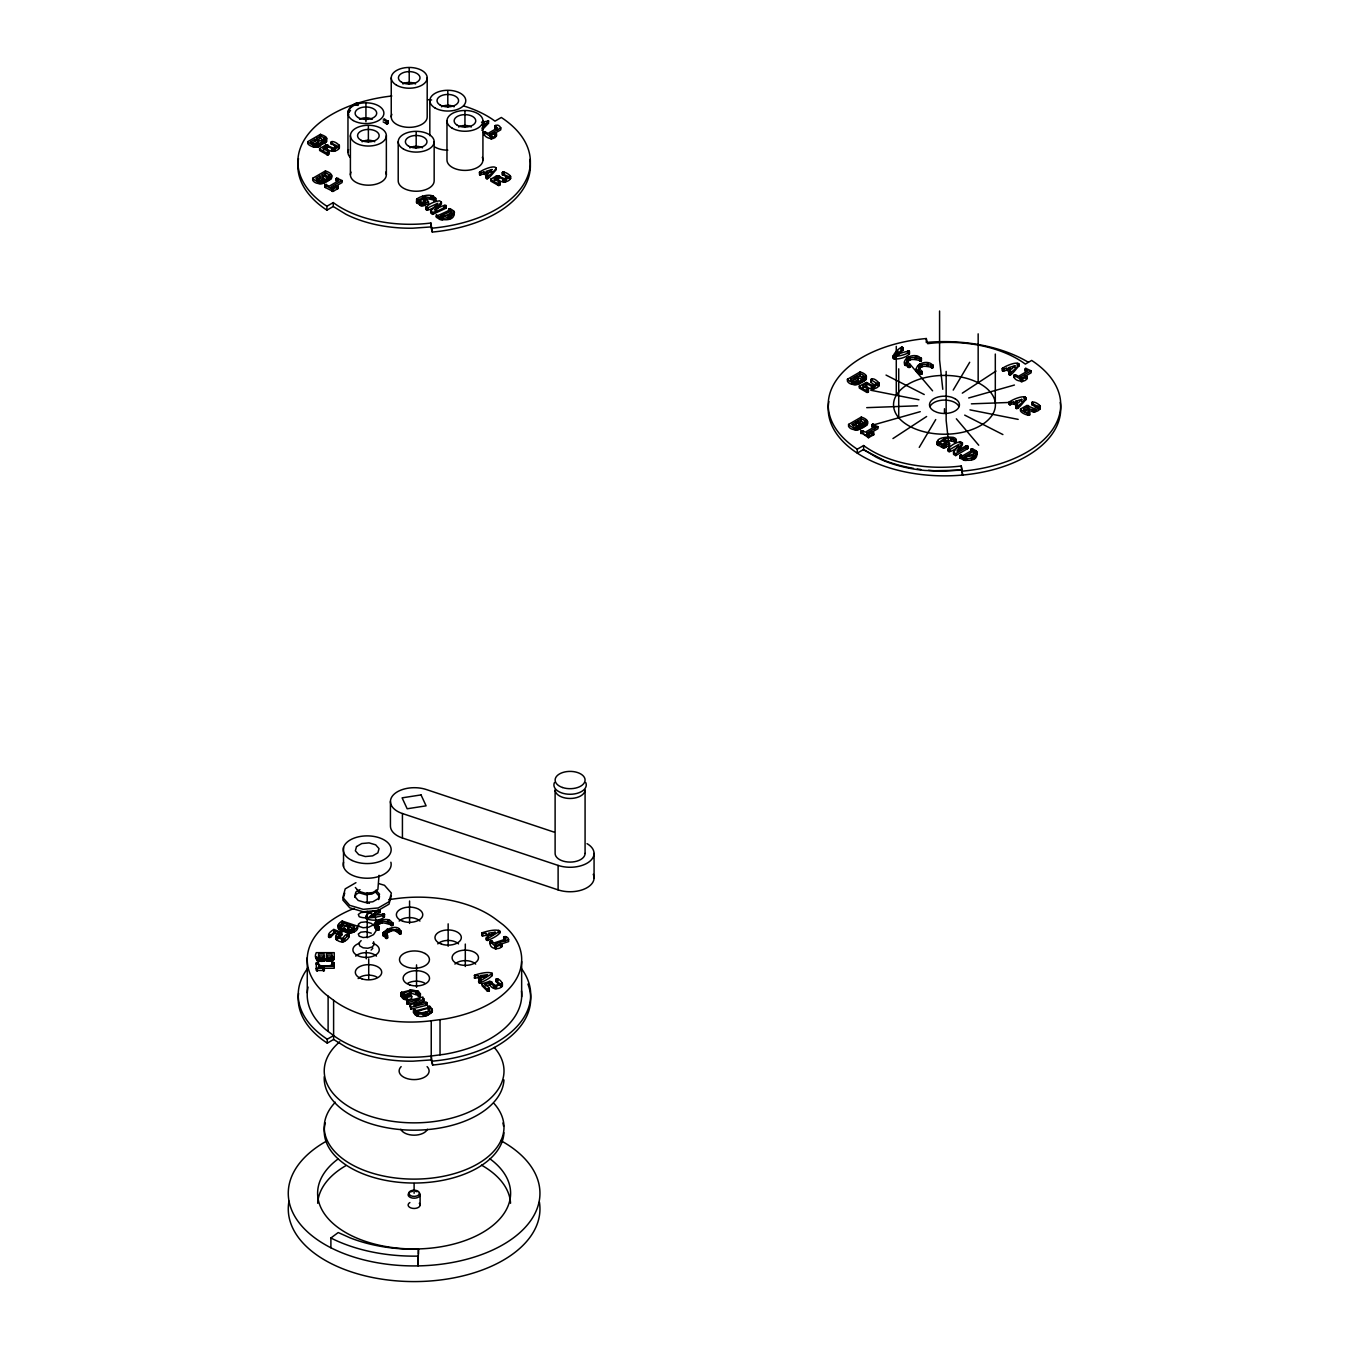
<?xml version="1.0" encoding="UTF-8"?>
<svg xmlns="http://www.w3.org/2000/svg" width="1349" height="1349" viewBox="0 0 1349 1349"><rect width="100%" height="100%" fill="white"/><g stroke="black" fill="none" stroke-linecap="round" stroke-linejoin="round"><path stroke-width="1.5" d="M338.11 925.481C342.174 929.866 353.32 934.351 357.738 926.24L342.174 921.047C327.942 929.427 354.871 937.926 357.738 928.196L357.738 926.24M454.09 213.8C454.158 225.131 427.397 217.122 439.133 215.014L449.588 210.191C446.721 205.975 457.041 212.113 453.888 213.277M454.09 211.844C451.915 218.639 440.617 220.477 436.351 214.811M330.893 1237.994L338.228 1232.531L350.116 1237.859A113.856 65.73 0 0 0 403.402 1248.938L418.443 1249.208L418.072 1265.885L418.072 1256.104A125.845 72.661 0 0 1 330.893 1237.994L330.893 1247.774M964.248 456.738L973.725 451.274L974.636 451.932L972.224 455.895L964.248 456.738L964.248 458.694M432 1009.356C431.798 1019.524 405.796 1010.991 416.082 1010.721L428.358 1007.619C427.38 1003.049 435.339 1010.603 431.208 1012.812C426.824 1017.062 416.015 1018.9 413.485 1012.07M431.95 1011.851L431.798 1010.806M320.843 145.136C321.332 140.195 333.945 139.183 320.455 134.327L307.741 141.679L307.741 143.635C310.574 147.682 322.074 149.503 321.146 142.05M331.314 176.652C325.716 179.788 319.258 185.454 312.698 178.287L312.698 180.243C318.33 189.686 343.017 176.23 325.413 170.952L312.698 178.287M866.378 376.607C861.792 381.042 853.866 386.219 847.425 379.254L847.425 381.211C852.888 390.67 877.828 377.248 860.122 371.919L847.425 379.254M867.525 421.782C862.938 426.217 855.013 431.393 848.572 424.429L848.572 426.385C854.035 435.828 878.975 422.422 861.269 417.094L848.572 424.429M401.294 931.333C397.399 931.501 388.95 925.684 385.274 933.137C384.398 938.567 387.618 930.675 390.67 931.383C395.409 928.517 397.264 933.508 400.72 933.93C402.171 918.517 371.279 934.84 387.5 937.538M485.151 984.264C494.864 991.633 484.409 990.014 482.048 983.775L489.687 981.347L495.42 985.444L500.209 983.843C491.205 977.873 499.282 976.929 502.182 983.185C504.391 989.626 491.441 990.756 489.974 984.601L489.974 982.645L485.151 984.264L485.151 986.22M482.048 983.775L482.048 985.731L487.208 990.908L489.181 990.25M502.469 983.674L494.813 986.726L489.974 982.645M502.401 986.153L502.182 983.185M508.607 939.612L495.032 944.131L496.162 945.278L501.963 944.384L495.909 946.829L490.041 941.669L491.862 941.062L493.903 943.002L505.504 939.14C500.26 935.633 508.472 935.734 508.607 939.612L508.607 941.568L498.911 944.806M490.277 943.136C488.945 950.573 505.167 950.067 501.12 943.845M474.123 975.496L478.625 975.883L481.222 978.48C478.575 978.177 477.276 983.539 480.379 982.78C500.715 973.944 492.57 969.358 475.067 975.007L474.241 977.974L478.625 977.84L481.222 980.436M481.728 933.086L486.213 933.474L488.827 936.071C486.18 935.768 484.881 941.13 487.967 940.371C508.32 931.535 500.175 926.948 482.672 932.597L481.728 933.086L482.335 935.835L486.213 935.43L486.213 933.474M378.209 909.496L379.895 910.221L370.233 915.971C403.587 910.153 370.199 921.519 359.188 916.662L358.311 914.47L360.841 912.582L365.781 912.109L371.279 913.593L375.207 916.831L376.067 920.979L373.555 924.824L368.597 927.252L363.117 927.741L359.188 926.443L358.311 924.25L360.841 922.379L365.781 921.89L371.279 923.374L375.207 926.628L376.067 930.776L373.555 934.604L368.597 937.049L363.117 937.521L359.188 936.223L358.311 934.048L360.841 932.159L365.781 931.687L371.279 933.171M371.7 916.865L379.895 912.177L378.209 911.452M374.584 910.693C348.48 920.743 388.529 924.284 383.689 914.015M376.911 924.773C382.661 928.196 375.899 929.748 374.735 925.296C376.067 919.293 384.431 918.888 389.305 919.849C401.26 929.849 375.342 912.919 376.911 926.729M377.147 926.358C380.789 918.888 389.979 926.004 392.778 924.672M334.248 956.677L332.916 958.532L329.679 959.291L319.089 959.105L316.273 956.677M334.164 959.156L334.248 952.664L316.273 952.664C312.732 959.577 320.286 963.338 325.278 960.353L331.432 961.061L334.248 958.633M921.451 358.53C917.505 358.75 908.551 354.433 906.781 362.038C914.403 365.646 906.595 367.063 904.403 362.223C905.432 354.703 920.558 352.865 921.451 360.503C917.505 360.706 908.551 356.389 906.781 363.994M933.289 365.377C929.343 365.579 920.389 361.262 918.618 368.867C926.223 372.476 918.416 373.892 916.224 369.053C917.253 361.532 932.378 359.694 933.289 367.333C929.343 367.535 920.389 363.235 918.618 370.823M321.146 144.006L326.357 141.999L325.952 137.581M904.488 363.741L908.349 367.333L909.968 366.405M916.325 370.57L920.187 374.162L921.789 373.235M451.78 211.945L448.61 215.722L440.516 216.042L451.004 211.22L451.679 214.306M344.737 893.055L342.831 899.985L349.728 907.793L363.252 911.772L378.26 910.39L388.984 904.201L391.362 895.534M355.074 897.422L355.883 894.454L360.014 892.077M378.715 899.581L379.524 896.63L376 892.616M357.62 104.261C356.929 99.877 345.074 111.073 348.784 112.709M892.954 356.321C897.591 346.187 910.288 343.084 896.326 354.922C917.354 346.474 910.204 355.394 893.291 356.676C890.407 362.021 913.947 356.996 908.45 351.027M481.492 122.169L488.591 120.972L481.846 128.256M481.846 130.212L488.473 123.299L487.562 122.371M496.095 167.714C496.584 169.839 482.858 181.575 487.596 174.139L483.92 172.014C468.474 176.365 498.793 160.565 495.977 170.041C494.375 171.036 485.657 184.273 486.045 175.775M1018.95 363.943C1019.422 366.068 1005.713 377.804 1010.435 370.368L1006.759 368.243C991.33 372.594 1021.648 356.794 1018.832 366.27C1017.028 366.962 1009.221 380.182 1008.748 372.408M1018.832 366.27L1017.922 363.37M1025.813 397.584C1026.302 399.709 1012.576 411.445 1017.315 404.009L1013.639 401.884C998.193 406.234 1028.511 390.434 1025.712 399.911C1024.093 400.906 1015.375 414.143 1015.763 405.627M1025.712 399.911L1024.802 397.011M322.833 150.464L326.762 148.188C329.341 153.786 342.309 151.071 338.784 144.916C333.355 139.301 325.767 141.409 337.183 145.844L333.27 148.103L325.902 145.018L319.612 148.508L319.612 150.464L327.284 154.815L328.532 153.752M493.97 181.103L497.916 178.827C500.496 184.425 513.463 181.71 509.939 175.555C504.509 169.94 496.904 172.048 508.337 176.483L504.425 178.743L497.056 175.657L490.766 179.147L490.766 181.103L498.439 185.454L499.67 184.391M862.5 388.04L866.446 385.763C869.026 391.379 881.993 388.647 878.469 382.509C870.999 373.656 866.496 383.47 876.85 385.392L876.85 383.436L872.938 385.696L866.463 382.492L859.279 386.084L859.279 388.04L866.952 392.407L868.2 391.328M1032.676 403.924L1032.322 405.004L1038.056 408.309L1038.056 406.353L1034.143 408.612L1026.774 405.509L1020.485 409.017L1020.485 410.973C1023.048 415.222 1036.504 417.532 1025.122 411.782M339.459 145.861L334.147 149.334L326.762 146.232L322.833 148.508C335.614 154.275 324.367 154.073 319.612 148.508M510.613 176.5L505.302 179.973L497.916 176.871L493.97 179.147C506.769 184.914 495.521 184.695 490.766 179.147M879.143 383.436L873.832 386.927L866.446 383.807L862.5 386.084C875.299 391.851 864.034 391.648 859.279 386.084M976.828 454.697L976.103 450.751L972.123 448.728L970.976 449.402L972.123 450.347L962.663 455.793C951.534 458.019 976.777 465.304 976.828 454.697L976.103 450.751M1038.056 406.353C1026.64 401.918 1034.228 399.81 1039.657 405.425C1041.411 410.281 1029.371 411.546 1027.634 406.74L1023.689 409.017L1023.689 410.973L1027.634 408.696L1027.651 405.425M1027.634 408.696C1030.467 413.418 1040.905 412.609 1040.332 406.369M407.769 994.061C406.201 999.626 409.354 988.53 411.715 996.489L411.715 998.445C407.263 1001.734 399.119 998.715 400.99 992.611L411.529 989.879L418.443 991.33L420.416 993.909L420.332 996.118L410.905 993.134L403.351 994.837L403.351 992.881L410.248 991.144L416.453 992.055L418.814 994.533L420.416 993.909M415.458 1005.966L424.058 1000.587L422.861 997.029L407.415 1000.924C405.408 1005.056 418.797 998.344 420.079 999.171L409.742 1005.629L410.956 1009.204L426.368 1005.325L426.722 1004.229M946.324 441.595L949.595 443.484L949.595 445.44L943.845 447.952L937.403 444.85L937.403 441.376C937.724 435.778 960.943 436.165 954.181 439.976C948.296 432.844 930.017 446.671 946.391 443.484C947.622 439.369 941.501 442.657 946.391 443.484M937.15 444.091L938.145 440.735M407.685 996.27L408.005 993.859M318.566 962.967L316.29 962.967L316.374 970.471L324.35 970.471L323.305 969.56M331.972 963.001L334.248 963.001M317.892 962.36C315.632 967.418 334.94 967.469 332.68 962.377M332.596 188.017L342.106 182.537L342.106 180.581L336.828 178.102L336.205 178.962L338.886 180.581L329.409 186.061L325.109 184.83L325.345 187.511L333.068 191.406L337.84 188.641L336.778 185.791L337.84 186.196L332.63 189.501L325.008 185.083M497.579 129.824C491.12 128.121 497.326 121.444 500.783 127.868L500.783 129.824L491.289 135.322M494.813 127.97L495.943 127.312M495.892 133.129C495.083 144.427 480.311 126.57 484.038 133.871C484.156 137.497 493.599 141.19 496.263 136.148C497.022 133.366 494.038 131.511 491.306 135.204L489.704 134.276L489.704 136.232M877.963 426.722L866.884 433.13L866.884 435.086L877.963 428.678L877.963 426.722L872.331 424.395L874.759 426.722L874.759 428.678M872.078 426.571L872.331 424.395M861.218 432.725L868.486 437.599L873.697 434.8L872.196 433.94M959.072 446.165C943.524 458.93 944.772 445.271 960.319 441.646L962.427 442.86L962.427 444.833L958.026 451.375M939.528 443.838C943.153 437.076 953.676 443.096 955.8 441.005M1021.648 378.276L1031.142 372.796L1031.142 370.84L1025.864 368.361L1025.24 369.221L1027.921 370.84L1018.444 376.304L1015.612 374.735L1014.043 375.342L1021.665 379.743L1026.96 376.691L1025.004 376.236M1015.19 374.685C1009.76 381.75 1030.855 384.145 1025.813 376.034M316.56 138.441L320.455 136.182C329.527 138.458 319.359 143.635 316.56 138.441L316.56 140.397M323.76 178.844L320.809 180.547L315.953 178.287L319.865 176.028L323.608 178.338L323.76 180.8M329.341 175.623L326.391 177.309L321.517 175.05L325.413 172.807C330.623 173.852 330.623 180.412 325.413 174.763L322.816 176.247M859.633 424.986L856.666 426.689L851.809 424.429L855.721 422.17C860.898 423.232 860.898 429.758 855.721 424.126L853.124 425.626M383.15 121.882L386.59 123.804L387.838 122.725M323.693 961.028L324.097 956.643M331.803 959.105L331.972 956.643M959.864 457.749L961.011 455.136M403.351 992.881L405.611 996.388L408.73 995.815L407.685 994.314M870.779 381.598L871.926 378.985M897.591 355.209L903.004 350.15L901.941 347.266M948.06 448.981L950.016 449.453L959.072 444.209L953.541 452.404L953.541 454.36L955.699 455.608L967.84 448.526L966.322 445.71L956.93 451.055L962.427 442.86M325.008 187.039L325.716 184.476M874.759 426.722L865.282 432.203C857.694 427.464 862.567 435.592 868.486 435.643C876.041 434.631 873.781 428.999 868.486 434.058L866.884 433.13M970.976 451.359L972.123 448.728M341.01 924.166L338.245 928.466M321.096 142.64C318.077 147.412 310.995 144.714 307.741 141.679M423.755 199.939C422.962 207.409 423.62 193.497 428.527 201.928L428.527 203.884L421.057 205.79L416.537 202.502L416.807 199.045C421.242 195.369 435.457 192.047 435.676 200.596C430.685 199.315 423.923 196.887 418.831 201.642M416.807 199.045L416.537 202.502M437.818 205.217C420.5 216.936 422.777 203.277 439.538 200.799L441.41 202.148L441.41 204.104L435.761 210.343M425.947 209.247L426.368 206.852M435.811 198.404L425.357 196.92L418.831 199.686L422.153 202.67L425.34 201.726L425.34 203.682M995.309 402.98L995.174 402.053A50.942 29.408 0 0 0 990.217 391.885L989.846 391.48A50.942 29.408 0 0 0 961.719 377.147L960.96 376.995A50.942 29.408 0 0 0 942.867 375.427L941.265 375.477A50.942 29.408 0 0 0 924.234 377.838L922.058 378.411A50.942 29.408 0 0 0 896.276 395.291L895.551 396.623A50.942 29.408 0 0 0 893.628 406.673L893.763 407.583A50.942 29.408 0 0 0 898.721 417.768L899.092 418.173A50.942 29.408 0 0 0 927.218 432.489L927.977 432.641A50.942 29.408 0 0 0 946.071 434.209L947.673 434.176A50.942 29.408 0 0 0 964.704 431.815L966.879 431.225A50.942 29.408 0 0 0 992.662 414.345L993.387 413.03A50.942 29.408 0 0 0 995.309 402.98L995.309 354.045M441.41 202.148L434.344 209.938C451.51 200.343 448.644 207.931 432.607 212.434L430.719 211.051L437.818 203.261L427.785 207.881L425.947 207.291M430.719 211.051L430.719 213.007L432.607 214.39L445.76 208.336L446.199 205.925M448.627 211.135L449.892 210.562L449.892 208.606M959.864 455.793C964.451 460.835 975.917 459.031 976.912 451.696M919.242 447.379L935.734 419.556M953.203 390.097L969.695 362.274M340.37 930.068L340.42 925.633L343 922.851L347.789 924.453L347.789 926.409L343 924.807L340.42 927.589M338.009 938.904L338.009 936.948L341.668 932.496L333.81 929.427C324.232 935.346 329.999 938.634 334.636 931.215L339.476 932.834L339.476 934.79L337.166 937.083M339.155 937.757L341.752 934.975L341.668 932.496M347.553 927.438C347.03 931.029 354.096 929.781 354.635 926.712L349.863 925.127L347.553 927.438L347.722 930.844M347.266 929.866L349.863 927.083L349.863 925.127M328.65 936.56L330.606 937.218L334.636 933.188L334.636 931.215M342.798 940.506L342.798 938.533C347.722 929.292 352.915 936.965 344.771 941.147C339.054 944.249 330.589 936.712 339.476 932.834M348.986 934.891L343.371 939.815L335.716 936.762M376.067 911.199L373.555 915.044L368.597 917.472M375.039 925.785C373.251 927.808 378.749 931.99 379.136 929.157M350.521 110.331L347.975 113.687L348.784 114.682M894.353 356.153L898.164 351.145M366.355 918.77L366.692 916.393M383.403 934.115C384.92 938.331 390.738 936.088 385.274 933.137M486.264 937.791L488.237 938.297L499.923 931.13M492.318 973.54L480.632 980.706L478.676 980.2M496.988 978.801L495.994 981.499L500.209 985.799M482.267 934.655L481.846 935.565M361.144 940.624L358.952 943.103L359.711 945.851L363.117 947.807L367.872 948.246L372.155 946.981L374.348 944.502L373.589 941.754M371.11 950.118L372.88 948.111M482.318 125.052L484.493 122.759L484.493 124.715M1014.853 367.687L1014.853 365.731L1011.598 369.154L1008.867 367.586L1008.867 369.542M1021.733 401.327L1021.733 399.371L1018.461 402.795L1015.746 401.226L1015.746 403.182M347.789 924.453L344.096 927.353L340.42 925.633M409.742 1005.629L410.956 1007.248L426.368 1003.369C428.459 999.255 415.003 1005.865 413.738 1005.089L424.058 998.631M427.886 1008.462L428.122 1006.287M331.449 143.567L337.183 147.8M502.587 174.206L508.337 178.439M323.929 957.149L320.843 957.959L318.566 956.643M331.803 957.149L328.751 957.959L326.475 956.643M416.976 1011.919C425.626 1017.702 440.55 1001.869 416.976 1011.919L416.976 1013.875L429.555 1011.177M416.807 201.001L417.684 200.411M892.954 438.56L926.628 416.504M962.309 393.149L995.984 371.093M310.995 141.679L314.89 139.419C323.945 141.679 313.777 146.856 310.995 141.679L310.995 143.635L314.89 141.375L318.634 143.685M317.858 139.638L320.455 138.154L324.384 140.97L324.384 139.014M315.953 180.243L319.865 177.984L323.608 180.294L323.608 178.338M342.106 180.581L331.011 186.988L332.63 187.916L336.778 185.791M333.254 202.586L333.254 206.498L326.913 210.157L326.913 206.245L333.254 202.586A97.499 56.287 0 0 0 430.887 223.023L432.304 232.062A116.25 67.113 0 0 0 529.853 159.452M489.704 134.276L500.783 127.868M850.663 379.254L854.575 376.995C863.613 379.254 853.462 384.431 850.663 379.254L850.663 381.211L854.575 378.951L858.318 381.261M856.244 376.017L860.122 373.774C869.211 376.034 859.043 381.211 856.244 376.017L856.244 377.973M857.526 377.231L860.122 375.73L864.051 378.546M857.391 421.192L861.269 418.949C870.358 421.208 860.19 426.385 857.391 421.192L857.391 423.148L861.269 420.905L865.029 424.227L865.046 421.259M863.613 445.541L863.613 449.453L857.273 453.129L857.273 449.217L863.613 445.541A97.499 56.287 0 0 0 961.247 465.995L962.646 475.033L961.247 465.995M1020.063 379.187L1020.063 377.231L1031.142 370.84M937.15 442.135L943.845 445.996L949.595 443.484M953.541 452.404L955.699 453.652L967.84 446.57L966.778 445.659M965.833 457.783C968.295 453.618 976.153 455.642 974.636 451.932M355.951 882.668L345.209 888.873L342.831 897.523L349.728 905.348L363.252 909.327L378.26 907.944L388.984 901.756L391.362 893.089L384.465 885.281L378.681 883.578M360.014 889.632L355.883 892.009L354.669 896.444L358.193 900.457L365.124 902.481L372.813 901.79L378.31 898.603L379.524 894.168L376 890.171M376.27 891.537L371.818 894.1L365.596 894.674L359.981 893.021L357.131 889.784M354.18 908.4A107.246 61.919 0 0 0 325.767 994.415L333.608 1000.334L333.608 1039.472L327.267 1043.131L327.267 1039.219L333.608 1035.56A97.499 56.287 0 0 0 431.242 1055.997L444.377 1054.294A107.246 61.919 0 0 0 521.507 990.942M416.419 199.787L422.321 204.053L428.527 201.928M451.78 213.901L451.004 213.176L440.516 218.015L440.516 216.042M1002.948 369.896L1003.201 371.177L1006.759 370.199L1009.221 371.616M945.093 443.416L944.722 444.479M383.15 119.926L388.09 121.477L384.043 118.678M336.828 180.058L336.457 181.137L336.457 178.253M407.415 1002.88C405.324 1006.135 415.323 1002.003 416.167 1002.105M1020.485 409.017C1025.24 414.565 1036.487 414.784 1023.689 409.017M486.753 985.681L489.974 984.601M480.092 171.711L479.738 174.763L483.92 173.97L487.596 176.095L487.596 174.139M486.028 173.313L491.997 171.458M1008.867 367.586L1014.853 365.731M1015.746 401.226L1021.733 399.371M1009.811 401.58L1009.474 404.633L1013.639 403.84L1016.084 405.256M874.506 424.615L920.254 411.664M968.683 397.972L1014.431 385.038M400.737 993.37L404.767 997.619L411.715 996.489M488.557 935.11L493.515 934.435M480.952 975.563L487.562 974.653L482.875 977.485L480.952 975.563L480.952 977.519M482.605 977.283L485.91 976.845M388.9 899.581L397.685 898.434A97.499 56.287 0 0 1 495.319 918.888L503.16 924.807A107.246 61.919 0 0 1 444.377 1019.068L431.242 1020.771A97.499 56.287 0 0 1 333.608 1000.334M321.787 959.915L322.664 959.814M329.679 959.915L330.556 959.814M432.304 232.062L430.887 226.936L412.794 228.2A97.499 56.287 0 0 1 345.749 214.171L333.254 206.498M961.247 469.907L943.153 471.172L924.959 470.464A97.499 56.287 0 0 1 876.091 457.126L863.613 449.453M527.914 984.112A116.25 67.113 0 0 1 432.658 1065.035L431.242 1059.909L413.148 1061.174A97.499 56.287 0 0 1 346.086 1047.144L333.608 1039.472M961.348 470.245L934.317 470.734A107.869 62.273 0 0 1 928.55 470.329M866.716 407.651L917.556 405.796M971.381 403.84L1011.868 402.373M318.566 955.952L324.097 955.952M326.475 955.935L331.972 955.935M334.248 966.289L318.566 966.289L318.566 968.245M318.566 967.604L324.435 968.262L316.29 968.262M322.495 968.245L334.248 968.245L334.164 962.748M505.066 938.415L503.649 939.123L505.504 941.096M327.874 959.814L328.751 959.915M484.831 131.73L488.102 133.349L497.579 127.868L494.813 125.997M870.763 390.249L918.956 399.776M969.982 409.86L1018.175 419.387M349.189 931.451L350.032 931.619M365.781 902.329L369.441 903.307M554.135 832.131L426.385 789.553A23.962 13.844 0 0 0 393.638 794.628A23.962 13.844 0 0 0 402.424 813.531L402.424 837.999L558.115 889.885A23.962 13.844 0 0 0 584.69 888.89A23.962 13.844 0 0 0 593.24 874.321M402.424 813.531L558.115 865.417A23.962 13.844 0 0 0 589.108 861.859A23.962 13.844 0 0 0 587.034 843.648M349.863 927.083L354.635 928.668M334.636 933.188L339.476 934.79M338.009 936.948L342.798 938.533M409.86 994.044L409.86 996L409.236 993.69M337.705 180.058L338.076 178.253M341.752 934.975L340.606 931.687M886.04 375.073L924.234 394.532M964.704 415.121L1002.897 434.563M366.355 916.814L367.805 917.522L367.805 919.478M1020.063 377.231L1021.665 378.158M876.85 383.436L870.779 379.642M425.34 201.726L423.62 200.175M863.225 449.672L883.848 460.245A107.869 62.273 0 0 0 913.442 468.373M333.608 1035.56L325.767 1029.641A107.246 61.919 0 0 1 308.061 987.063M1025.864 368.361L1025.493 371.397L1025.493 368.496M1039.657 407.381L1040.332 408.325M509.939 177.512L510.613 178.456M939.511 444.344L939.781 441.663M355.36 887.49L358.716 891.301L365.309 893.24L372.628 892.583L377.872 889.547L379.035 875.316M910.204 364.432L932.597 390.839M956.34 418.797L978.733 445.221M422.861 999.002L424.058 1000.587M334.248 964.957L333.911 962.528M857.273 449.217A116.25 67.113 0 0 1 835.082 382.087A116.25 67.113 0 0 1 926.274 338.532L927.69 343.658A97.499 56.287 0 0 1 1025.324 364.095L1031.665 360.436A116.25 67.113 0 0 1 1053.856 427.566A116.25 67.113 0 0 1 962.646 471.121M431.242 1055.997L432.658 1065.035M866.378 378.563L865.62 375.157M867.525 423.738L866.766 420.332M446.199 207.881L444.327 207.291L444.327 205.335M942.782 389.288L939.579 359.93L939.579 311.012M949.156 447.767L946.155 420.365L946.155 371.43M1040.163 405.847L1040.18 408.831M1039.657 405.425L1039.674 409.253M1035.762 409.556L1035.762 411.512M1035.02 409.843L1035.02 411.799M1034.143 409.944L1034.143 411.9M1033.25 409.843L1033.25 411.799M1032.508 409.556L1032.508 411.512M1032.322 402.12L1032.322 405.004M1032.069 402.322L1032.052 404.784M1029.641 412.507L1029.641 414.969M1029.405 412.305L1029.405 415.188M1029.034 413.367L1029.034 415.323M1028.528 405.509L1028.528 407.465M1028.596 413.418L1028.596 415.374M1028.157 413.367L1028.157 415.323M1027.786 413.232L1027.786 415.188M1026.876 376.438L1026.876 378.9M1026.623 376.236L1026.623 379.12M1026.774 405.509L1026.774 407.465M1026.252 376.084L1026.252 378.04M1025.459 397.23L1025.459 399.186M1025.24 368.715L1025.24 371.177M1024.043 397.095L1024.043 399.051M1022.475 379.558L1022.475 381.514M1022.104 379.693L1022.104 381.649M1021.665 379.743L1021.665 381.7M1021.227 379.693L1021.227 381.649M1020.856 379.558L1020.856 381.514M1018.579 363.589L1018.579 365.545M1017.753 406.251L1017.753 408.207M1017.315 404.009L1017.315 405.965M1017.551 406.403L1017.551 408.359M1017.18 363.454L1017.18 365.41M1017.18 406.555L1017.18 408.511M1016.741 406.605L1016.741 408.562M1016.32 406.572L1016.32 408.528M1015.982 406.437L1015.982 408.393M1014.752 374.735L1014.752 376.691M1014.397 374.87L1014.381 377.771M1014.144 375.089L1014.128 377.551M1013.639 401.884L1013.639 403.84M1010.873 372.611L1010.873 374.567M1010.671 372.762L1010.671 374.718M1010.603 402.828L1010.603 404.784M1010.435 370.368L1010.435 372.324M1010.3 372.914L1010.3 374.87M1010.064 402.862L1010.064 404.818M1009.878 372.965L1009.878 374.921M1009.457 372.914L1009.457 374.887M1009.474 401.732L1009.474 404.633M1009.221 401.935L1009.204 404.413M1008.9 371.987L1009.119 374.752M1006.759 368.243L1006.759 370.199M1003.723 369.188L1003.723 371.144M1002.948 367.94L1003.201 371.177M1002.594 368.092L1002.594 370.992M1002.341 368.294L1002.324 370.773M978.16 333.844L978.16 382.762M976.609 451.173L976.609 453.129M975.209 455.507L975.209 457.463M974.653 456.215L974.653 458.171M974.265 451.578L974.265 453.534M973.725 451.274L973.725 453.23M973.843 456.822L973.843 458.778M972.983 455.169L972.983 457.142M972.68 455.557L972.831 459.216M972.562 448.779L972.562 450.735M971.685 448.779L971.685 450.735M971.55 457.581L971.55 459.537M971.314 448.93L971.297 451.814M971.061 449.133L971.061 451.611M967.857 446.064L967.84 448.526M967.604 445.844L967.587 448.745M967.233 445.71L967.233 447.666M966.778 458.491L966.778 460.447M966.322 445.71L966.322 447.666M965.951 445.844L965.951 447.801M965.85 458.593L965.85 460.549M964.923 458.559L964.923 460.515M964.029 458.356L964.029 460.313M963.27 458.019L963.27 459.992M961.82 455.321L961.82 457.277M961.449 455.169L961.449 457.126M960.572 455.186L960.572 457.142M960.319 441.646L960.319 443.602M960.201 455.321L960.201 458.205M956.053 439.251L956.053 441.713M955.8 439.049L955.8 441.932M955.699 453.652L955.699 455.608M955.412 440.111L955.412 442.084M954.957 440.162L954.957 442.118M954.519 440.111L954.519 442.067M954.181 439.976L954.181 441.932M953.136 437.498L953.136 439.454M951.635 438.509L951.635 440.465M951.197 438.358L951.197 440.314M950.623 438.341L950.623 440.297M950.016 449.453L950.016 451.409M949.645 449.588L949.645 451.544M949.207 449.639L949.207 451.595M948.769 449.588L948.769 451.544M948.398 448.526L948.398 451.409M946.256 445.423L946.256 447.379M945.48 438.712L945.48 440.668M945.143 445.844L945.143 447.801M944.856 438.83L944.856 440.786M944.722 441.595L944.637 446.452M944.469 408.73L944.469 412.558M944.233 439.099L944.233 441.056M944.469 441.814L944.469 444.259M944.283 444.63L944.283 446.586M943.845 444.681L943.845 447.952M943.406 444.63L943.406 446.586M943.035 444.496L943.035 446.452M942.529 445.844L942.529 447.801M941.433 445.423L941.433 447.379M938.162 443.534L938.162 445.49M937.403 441.376L937.403 444.85M932.952 364.905L932.952 367.788M932.581 365.984L932.581 367.94M932.142 366.034L932.142 367.99M931.704 365.984L931.704 367.94M931.333 365.849L931.333 367.805M928.281 364.078L928.281 366.034M927.808 363.943L927.808 365.899M927.201 363.977L927.201 365.933M926.274 338.532L926.274 342.444A116.25 67.113 0 0 1 1028.376 362.291M922.092 364.871L922.092 366.827M922.041 371.498L922.058 373.96M921.822 372.223L921.822 374.179M921.502 365.023L921.502 366.979M921.451 372.358L921.451 374.314M921.384 358.278L921.367 360.739M921.182 363.657L921.182 365.613M921.131 358.075L921.131 360.959M920.962 365.292L920.962 367.248M920.996 372.408L920.996 374.364M920.76 359.154L920.76 361.11M920.322 359.205L920.322 361.161M920.473 365.63L920.473 367.586M920.558 372.358L920.558 374.314M920.203 363.91L920.187 367.94M920.187 372.206L920.187 374.162M919.866 359.154L919.866 361.11M919.495 359.019L919.495 360.976M919.276 364.348L919.276 366.304M918.568 364.871L918.568 366.827M918.618 368.867L918.551 371.228M917.185 370.469L917.185 372.425M916.696 370.081L916.696 372.037M916.477 355.832L916.443 359.205M916.325 368.614L916.359 371.531M915.988 357.114L915.988 359.07M915.583 355.782L915.583 357.738M915.364 357.148L915.364 359.104M910.255 358.041L910.255 359.998M910.221 364.668L910.238 367.13M909.968 364.449L909.985 367.35M909.681 358.193L909.681 360.149M909.513 351.431L909.496 353.893M909.344 356.81L909.344 358.783M909.614 365.528L909.614 367.484M909.26 351.212L909.243 354.113M909.125 358.446L909.125 360.402M909.175 365.579L909.175 367.535M908.889 351.077L908.889 353.033M908.653 358.8L908.653 360.756M908.72 365.528L908.72 367.484M908.366 357.08L908.349 361.11M908.349 365.377L908.349 367.333M907.995 351.077L907.995 353.033M907.624 351.229L907.624 353.185M906.73 358.025L906.73 359.998M906.781 362.038L906.713 364.382M905.348 363.64L905.348 365.596M904.859 363.252L904.859 365.208M904.488 361.785L904.538 364.702M903.004 347.671L903.004 350.15M902.751 347.469L902.734 350.369M902.38 347.317L902.38 349.273M901.503 347.317L901.503 349.29M901.132 347.469L901.132 349.425M898.721 368.833L898.721 417.768M896.276 346.373L896.276 395.291M894.674 356.777L894.674 358.733M893.898 356.861L893.898 358.817M893.089 355.866L893.291 358.632M878.975 382.931L878.975 385.898M878.469 382.509L878.486 386.32M874.574 386.623L874.574 388.579M873.832 386.927L873.832 388.883M873.933 424.395L873.933 426.351M873.697 432.338L873.697 434.8M873.562 424.244L873.562 426.2M873.444 433.046L873.444 435.002M873.123 424.193L873.123 426.166M872.938 387.011L872.938 388.967M872.685 424.244L872.685 426.2M872.061 386.91L872.061 388.883M872.078 424.615L872.078 427.06M871.842 432.118L871.842 434.074M871.488 379.035L871.488 380.991M871.319 386.623L871.319 388.579M871.117 379.187L871.117 382.071M869.296 435.44L869.296 437.396M868.925 435.592L868.925 437.548M868.452 389.591L868.452 392.053M868.486 434.058L868.486 437.599M868.2 389.372L868.2 392.255M868.048 435.592L868.048 437.548M867.829 390.451L867.829 392.407M867.677 435.44L867.677 437.396M867.34 382.593L867.34 384.549M867.39 390.502L867.39 392.458M867.441 421.259L867.424 424.26M866.952 390.451L866.952 392.407M867.188 420.77L867.171 424.75M866.766 423.249L866.766 425.205M866.463 382.492L866.446 385.763M866.598 390.299L866.598 392.255M866.294 376.084L866.277 379.103M866.193 419.927L866.193 421.883M866.176 423.653L866.176 425.61M866.041 375.595L866.024 379.575M865.62 378.074L865.62 380.03M865.569 382.593L865.569 384.549M865.502 424.041L865.502 425.997M865.029 378.479L865.029 380.435M864.743 424.395L864.743 426.351M864.54 420.837L864.524 424.648M864.355 378.867L864.355 380.823M863.9 376.084L863.883 379.052M863.866 423.08L863.9 426.604M863.596 379.221L863.596 381.177M863.394 375.663L863.394 377.619M862.753 379.474L862.753 381.43M862.972 424.783L862.972 426.739M862.804 430.769L862.804 432.725M861.96 424.8L861.91 427.346M861.826 379.609L861.826 381.565M861.674 425.93L861.674 427.886M861.269 417.094L861.269 420.905M861.252 426.419L861.252 428.375M861.218 430.769L861.202 433.653M860.814 379.642L860.763 382.172M860.966 430.972L860.949 433.451M860.527 380.755L860.527 382.711M860.662 423.08L860.662 425.036M860.628 426.84L860.628 428.797M860.122 371.919L860.122 375.73M860.106 381.244L860.106 383.2M859.92 427.262L859.92 429.218M859.482 381.666L859.482 383.639M859.465 424.48L859.448 427.448M859.229 427.582L859.229 429.555M858.773 382.087L858.773 384.043M858.976 424.058L858.959 427.869M858.318 379.305L858.487 381.767M858.453 427.835L858.453 429.791M858.082 382.425L858.082 384.381M857.829 378.884L857.829 380.84M857.61 427.97L857.61 429.926M857.138 381.126L857.306 384.617M856.699 428.021L856.699 429.977M856.396 381.413L856.463 384.769M855.721 422.17L855.721 424.126M855.789 427.987L855.789 429.943M855.553 382.863L855.553 384.819M854.946 427.835L854.946 429.791M854.575 376.995L854.575 378.951M854.642 381.413L854.642 384.769M854.187 427.599L854.187 429.555M853.917 381.126L853.799 384.617M853.479 427.262L853.479 429.218M853.04 382.425L853.04 384.381M852.332 382.087L852.332 384.043M594.066 853.445L594.066 877.895M558.115 865.417L558.115 889.885M521.658 961.55L521.658 996.776M510.445 175.994L510.445 178.962M509.939 175.555L509.956 179.383M506.044 179.687L506.044 181.643M505.757 936.762L505.757 938.719M505.302 179.973L505.302 181.93M505.47 936.56L505.47 938.516M504.408 180.075L504.408 182.031M504.206 172.25L504.206 174.206M503.818 172.099L503.818 174.055M503.531 179.973L503.531 181.93M503.666 936.914L503.784 939.376M503.396 172.048L503.396 174.004M502.958 172.099L502.958 174.055M502.789 179.687L502.789 181.643M502.587 172.25L502.587 175.134M502.334 172.453L502.334 174.915M501.963 944.384L501.929 946.61M502.03 984.652L502.03 986.608M501.828 944.148L501.744 946.829M501.524 943.946L501.406 946.998M501.356 984.989L501.356 986.945M500.681 943.828L500.681 945.784M500.277 943.912L500.277 945.868M499.923 182.638L499.923 185.1M499.67 183.363L499.67 185.319M499.636 931.468L499.636 933.424M499.535 175.926L499.535 177.883M499.299 183.515L499.299 185.471M499.181 930.439L499.181 932.395M498.81 175.64L498.81 177.596M498.86 183.548L498.86 185.504M498.439 183.498L498.439 185.454M498.422 930.405L498.422 932.361M497.916 176.871L497.916 178.827M498.068 183.363L498.068 185.319M497.815 978.936L497.815 980.892M497.427 978.818L497.427 980.774M497.056 175.657L497.056 177.613M496.516 133.484L496.516 135.945M496.567 978.885L496.567 980.841M496.567 986.591L496.567 988.547M496.263 133.264L496.263 136.148M496.314 175.943L496.314 177.899M496.314 946.745L496.314 948.701M496.23 979.054L496.23 981.01M496.027 979.29L496.145 981.735M495.909 946.829L495.909 948.785M495.707 986.76L495.707 988.716M495.521 125.39L495.521 127.346M495.454 133.079L495.454 135.035M495.454 946.813L495.454 948.769M495.15 125.541L495.15 128.425M494.898 125.761L494.898 128.206M495.016 133.129L495.016 135.085M495.066 946.694L495.066 948.651M494.813 986.726L494.813 988.682M494.763 946.492L494.763 948.448M494.004 986.49L494.004 988.446M493.43 986.102L493.43 988.058M492.115 136.586L492.115 138.542M492.149 941.265L492.149 943.221M492.132 973.135L492.048 975.833M491.744 136.738L491.744 138.694M491.862 941.062L491.862 943.018M491.963 981.988L491.963 983.944M491.474 940.944L491.474 942.9M491.306 136.789L491.306 138.745M491.39 981.6L491.39 983.556M491.036 940.928L491.036 942.884M490.867 136.738L490.867 138.694M490.631 941.012L490.631 942.968M490.513 136.586L490.513 138.542M490.581 981.381L490.581 983.337M490.277 941.18L490.176 943.878M489.687 981.347L489.687 983.303M489.316 988.53L489.299 990.739M489.181 988.294L489.097 990.975M488.844 981.516L488.844 983.472M488.76 989.188L488.76 991.144M488.591 120.972L488.473 123.299M488.237 120.617L488.237 122.574M488.237 938.297L488.237 940.253M488.338 989.272L488.338 991.228M488.018 176.382L487.832 178.506M487.967 938.415L487.967 940.371M487.9 989.255L487.9 991.211M487.545 938.499L487.545 940.472M487.461 176.685L487.461 178.641M487.495 989.137L487.495 991.093M487.023 176.736L487.023 178.692M487.107 938.499L487.107 940.455M487.208 988.952L487.208 990.908M486.719 938.381L486.719 940.354M486.601 176.702L486.601 178.658M486.449 938.213L486.449 940.169M486.264 176.567L486.264 178.523M485.269 131.78L485.269 133.736M484.392 131.764L484.392 133.72M484.038 131.915L484.021 134.799M483.92 172.014L483.92 173.97M483.785 132.118L483.768 134.596M482.925 120.87L482.925 160.008M482.858 933.93L482.858 935.886M482.335 933.879L482.335 935.835M481.93 932.867L481.93 934.823M480.885 172.959L480.885 174.915M480.632 980.706L480.632 982.662M480.345 172.992L480.345 174.948M480.379 980.824L480.379 982.78M479.957 980.908L479.957 982.865M479.755 171.863L479.738 174.763M479.485 172.082L479.485 174.544M479.519 980.892L479.519 982.865M479.131 980.79L479.131 982.746M478.996 979.812L478.861 982.578M478.625 975.883L478.625 977.84M475.27 976.339L475.27 978.295M475.067 975.007L475.067 976.963M474.747 976.288L474.747 978.244M465.304 944.064L465.304 966.491M464.95 111.09L464.95 127.396M453.888 211.321L453.804 214.845M453.466 210.866L453.466 212.822M451.645 215.536L451.645 217.493M451.46 211.557L451.46 213.513M451.004 211.22L451.004 213.176M450.954 216.194L450.954 218.167M450.313 208.673L450.313 210.629M450.026 216.751L450.026 218.707M449.453 208.623L449.453 210.579M449.504 215.064L449.504 217.02M449.065 208.741L449.065 210.697M449.133 215.418L449.133 217.374M448.762 208.943L448.863 211.624M448.947 217.122L448.947 219.078M448.627 209.179L448.661 211.405M448.155 923.846L448.155 946.273M447.801 90.872L447.801 107.178M447.615 217.358L447.615 219.314M446.974 120.87L446.974 160.008A17.975 10.387 0 0 0 467.294 170.311A17.975 10.387 0 0 0 482.318 157.327M445.963 205.453L446.064 208.134M445.76 206.38L445.76 208.336M442.691 217.965L442.691 219.921M442.303 216.649L442.303 218.605M441.747 217.998L441.747 219.954M441.578 216.633L441.578 218.589M441.022 216.413L441.022 218.369M440.836 217.897L440.836 219.853M440.027 1019.625L440.027 1054.851M439.993 217.644L439.993 219.6M439.302 217.256L439.302 219.229M436.385 215.081L436.587 217.256M435.558 197.915L435.676 200.596M435.39 198.843L435.39 200.799M434.968 198.961L434.968 200.917M434.513 198.977L434.513 200.934M434.159 141.712L434.159 180.85A17.975 10.387 0 0 1 416.183 191.238A17.975 10.387 0 0 1 398.208 180.85L398.208 141.712M434.074 198.893L434.074 200.849M433.771 198.741L433.771 200.697M433.214 196.212L433.214 198.168M432.709 195.925L432.709 197.881M432.607 212.434L432.607 214.39M431.798 1008.85L431.68 1012.374M431.511 197.123L431.511 199.079M431.107 196.937L431.107 198.893M431.208 1010.856L431.208 1012.812M431.242 1020.771L431.242 1059.909M430.887 223.023L430.887 226.936M430.55 196.887L430.55 198.843M429.994 1006.472L429.994 1008.428L429.741 1006.27M429.825 100.652L429.825 135.676M429.555 1009.221L429.404 1011.969M429.252 1008.833L429.252 1010.789M427.953 1013.082L427.953 1015.038M427.785 207.881L427.785 209.837M427.886 1006.506L427.886 1008.968M427.397 207.999L427.397 209.955M427.195 77.837L427.195 116.975A17.975 10.387 0 0 1 406.875 127.261A17.975 10.387 0 0 1 391.851 114.294M426.942 208.016L426.942 209.972M426.975 1002.492L426.992 1004.954M426.992 1013.622L426.992 1015.595M426.52 207.948L426.52 209.904M426.739 1003.218L426.739 1005.174M426.368 1003.369L426.368 1005.325M426.082 207.055L426.183 209.736M426.099 1012.306L426.099 1014.263M425.846 1014.01L425.846 1015.966M425.643 199.837L425.643 201.794M425.559 1012.61L425.559 1014.566M425.357 196.92L425.357 198.876M424.716 196.988L424.716 198.944M424.834 203.632L424.834 205.588M424.615 1014.212L424.615 1016.168M424.058 197.224L424.058 199.18M424.058 199.736L424.058 201.692M423.653 203.986L423.653 205.959M423.232 1014.246L423.232 1016.202M422.591 196.195L422.591 198.151M422.321 204.053L422.321 206.009M421.057 203.817L421.057 205.79M420.315 993.673L420.095 996.338M420.112 1194.742L420.112 1205.011M420.045 203.328L420.045 205.284M419.724 994.533L419.724 996.489M419.269 994.584L419.269 996.54M419.134 199.483L418.932 202.384M418.831 199.686L418.73 202.148M418.814 994.533L418.814 996.489M418.443 994.398L418.443 996.355M418.426 1012.779L418.426 1014.735M418.443 1249.208L418.443 1254.098M418.207 994.196L418.207 996.152M418.207 1014.094L418.207 1016.05M417.954 991.026L417.954 992.982M417.735 1012.644L417.735 1014.6M417.364 990.807L417.364 992.763M417.296 1012.34L417.279 1015.949M417.161 201.237L417.161 203.193M416.79 990.672L416.757 994.247M416.537 964.889L416.537 987.316M416.453 992.055L416.453 994.011M416.436 1013.757L416.436 1015.713M416.183 131.915L416.183 148.238M415.947 991.92L415.947 993.876M415.61 1010.081L415.61 1012.037M415.745 1013.386L415.745 1015.342M415.357 1009.878L415.357 1011.834M415.239 1012.914L415.239 1014.87M414.969 1009.743L414.969 1011.699M414.531 1009.693L414.531 1011.649M414.092 1009.743L414.092 1011.716M414.109 1183.495L414.109 1193.275M413.738 1009.895L413.738 1011.851M413.485 1010.114L413.502 1012.576M410.905 991.178L410.905 993.134M410.956 1007.248L410.956 1009.204M410.248 991.144L410.248 993.1M410.079 989.829L410.079 991.785M409.573 901.014L409.573 923.441M409.506 991.279L409.506 993.235M409.607 993.825L409.607 995.781M409.219 68.04L409.219 84.346M408.814 993.657L408.814 995.613M408.376 993.707L408.376 995.663M408.325 1002.122L408.325 1004.078M407.904 1002.189L407.904 1004.145M407.415 1000.924L407.465 1004.094M407.381 997.586L407.381 999.542M407.061 1001.076L407.094 1003.96M406.825 1001.295L406.842 1003.74M406.471 996.388L406.471 998.344M406.049 996.439L406.083 999.71M405.611 996.388L405.611 998.344M405.223 996.253L405.223 998.209M404.97 996.051L404.97 998.007M404.767 997.619L404.767 999.575M403.739 992.729L403.739 994.685M403.638 997.198L403.638 999.154M403.115 993.1L403.132 995.562M402.896 996.574L402.896 998.53M401.698 991.953L401.698 993.909M401.142 931.08L401.058 933.778M400.99 992.611L401.041 996.085M400.72 931.974L400.72 933.93M400.299 932.058L400.299 934.014M399.86 932.041L399.86 934.014M399.439 931.94L399.439 933.896M399.152 931.754L399.152 933.71M398.899 928.837L398.899 930.793M396.994 929.579L396.994 931.535M396.606 929.377L396.606 931.333M395.999 929.326L395.999 931.282M392.93 922.952L392.879 925.178M392.778 922.716L392.694 925.397M392.357 923.61L392.357 925.566M391.935 923.694L391.935 925.65M391.48 923.677L391.48 925.633M391.244 77.837L391.244 116.975M391.075 923.576L391.075 925.532M390.788 923.374L390.788 925.33M390.67 929.427L390.67 931.383M390.434 801.542L390.434 826.01A23.962 13.844 0 0 0 402.424 837.999M390.03 929.495L390.03 931.451M389.372 929.663L389.372 931.619M388.63 921.215L388.63 923.171M388.765 929.916L388.765 931.872M388.445 919.681L388.445 921.637M388.327 930.22L388.327 932.176M388.09 120.972L388.09 123.434M388.242 921.013L388.242 922.969M387.838 120.752L387.838 123.653M387.467 121.832L387.467 123.788M387.635 919.63L387.635 922.918M387.5 935.582L387.618 938.044M387.247 928.888L387.247 930.844M387.433 936.307L387.433 938.28M387.028 121.882L387.028 123.838M387.096 936.493L387.096 938.449M386.674 936.56L386.674 938.533M386.59 121.848L386.59 123.804M386.354 135.659A17.975 10.387 0 0 1 359.39 144.647A17.975 10.387 0 0 1 359.39 126.671A17.975 10.387 0 0 1 386.354 135.659L386.354 174.797M386.219 121.697L386.219 123.653M386.236 936.543L386.236 938.499M385.831 936.425L385.831 938.381M385.51 932.766L385.51 934.722M385.527 936.223L385.527 938.196M384.381 914.318L384.499 916.78M384.094 914.133L384.296 917.016M383.942 915.229L383.942 917.185M383.403 932.193L383.403 936.071M383.234 913.998L383.234 915.954M383.116 932.597L383.116 935.616M382.812 914.082L382.812 916.038M382.29 921.063L382.29 923.02M381.666 921.114L381.666 923.087M381.008 921.283L381.008 923.239M380.401 921.552L380.401 923.509M379.929 909.968L379.895 912.177M379.946 921.856L379.946 923.812M379.794 909.732L379.693 912.413M379.356 910.626L379.356 912.582M379.136 927.201L379.069 929.899M378.884 920.524L378.884 922.48M378.732 928.112L378.732 930.068M378.31 928.196L378.31 930.152M378.125 921.047L378.125 923.003M377.872 928.179L377.872 930.136M377.467 928.061L377.467 930.017M377.147 924.402L377.079 927.117M377.164 927.859L377.164 929.815M375.039 923.812L375.039 927.69M374.752 924.234L374.735 927.252M368.715 958.835L368.715 979.222M368.378 125.862L368.378 142.185M367.198 892.937L367.198 903.122M367.198 911.283L367.198 937.791M366.506 917.219L366.506 919.175M366.27 950.657L366.27 958.802M365.933 103.401L365.933 121.747M357.89 103.536L357.89 105.492M357.637 103.317L357.637 105.273M357.266 103.182L357.266 105.138M356.827 103.131L356.827 105.087M356.389 103.182L356.389 105.138M356.018 103.333L356.018 105.289M354.264 929.714L354.264 931.67M353.725 930.136L353.725 932.092M353.101 930.49L353.101 932.446M352.342 930.743L352.342 932.699M352.325 929.023L352.325 930.979M351.499 930.928L351.499 932.884M350.403 135.659L350.403 174.797M350.588 931.012L350.588 932.968M349.711 930.995L349.711 932.952M348.851 930.877L348.851 932.834M348.75 934.419L348.835 937.1M348.413 934.25L348.413 936.206M348.177 112.54L348.177 114.496M347.975 111.731L347.941 152.336M348.025 930.658L348.025 932.614M347.991 934.166L347.991 936.122M347.553 934.166L347.553 936.139M347.199 930.388L347.199 932.344M347.148 934.284L347.148 936.24M346.862 934.486L346.862 936.442M346.406 930.051L346.406 932.007M345.766 929.646L345.766 931.603M345.31 929.174L345.31 931.13M344.99 928.618L344.99 930.574M344.771 939.191L344.771 941.147M344.18 939.595L344.18 941.551M343.995 928.736L343.995 930.692M343.523 847.543L343.523 866.564M343.371 939.815L343.371 941.771M343 922.851L343 924.807M343.051 928.736L343.051 930.692M342.494 939.865L342.494 941.821M342.174 921.047L342.174 923.003M342.123 928.635L342.123 930.591M341.651 939.697L341.651 941.653M341.466 933.491L341.466 935.447M341.246 928.399L341.246 930.355M341.28 932.024L341.28 933.997M340.707 925.161L340.707 927.117M339.628 927.808L339.628 929.765M339.29 145.355L339.307 148.323M339.037 927.438L339.037 929.394M338.784 144.916L338.801 148.744M338.683 924.52L338.683 926.476M338.565 927.016L338.565 928.972M338.312 924.992L338.312 926.948M337.84 186.196L337.84 188.641M337.587 185.977L337.587 188.86M337.216 185.825L337.216 187.781M336.862 938.095L336.862 940.051M336.339 185.842L336.339 187.798M336.205 178.456L336.205 180.918M336.171 937.757L336.171 939.713M336.019 936.273L335.783 939.241M334.889 149.048L334.889 151.004M334.147 149.334L334.147 151.29M333.81 929.427L333.81 931.383M333.911 957.689L333.911 959.645M333.49 958.127L333.49 960.083M333.557 962.377L333.557 964.35M333.27 149.435L333.27 151.392M333.422 189.298L333.422 191.254M333.068 189.45L333.068 191.406M333.119 962.343L333.119 964.299M332.916 958.532L332.916 960.488M332.377 149.334L332.377 151.29M332.63 189.501L332.63 191.457M332.191 189.45L332.191 191.406M332.208 958.869L332.208 960.825M332.309 962.528L332.309 964.484M331.82 189.298L331.82 191.254M331.972 958.599L331.972 953.979L326.475 953.979L326.643 959.088M332.056 962.748L331.972 964.973M331.652 149.048L331.652 151.004M331.567 175.117L331.567 178.119M331.449 142.539L331.449 144.495M331.331 174.628L331.314 178.608M331.432 959.105L331.432 961.061M331.196 141.814L331.18 144.276M330.893 177.09L330.893 179.063M330.606 935.262L330.606 937.218M330.589 959.257L330.589 961.213M330.32 177.512L330.32 179.468M330.32 935.447L330.32 937.403M329.932 935.548L329.932 937.521M329.628 177.899L329.628 179.855M329.679 959.291L329.679 961.264M329.476 935.582L329.476 937.538M329.173 175.117L329.173 178.085M329.055 935.498L329.055 937.454M328.768 151.999L328.768 154.46M328.869 178.253L328.869 180.21M328.718 935.329L328.718 937.285M328.532 151.796L328.532 154.68M328.684 174.695L328.684 176.652M328.65 934.604L328.532 937.049M328.718 959.291L328.718 961.264M328.397 145.287L328.397 147.243M328.161 152.875L328.161 154.831M328.043 178.506L328.043 180.462M328.111 996.152L328.111 1031.395M327.655 145.001L327.655 146.957M327.723 152.909L327.723 154.865M327.74 959.24L327.74 961.196M327.284 152.859L327.284 154.815M327.116 178.641L327.116 180.597M326.778 144.916L326.762 148.188M326.913 152.724L326.913 154.68M326.846 959.072L326.846 961.028M326.61 138.509L326.61 141.51M326.576 184.476L326.576 186.432M326.374 138.02L326.357 141.999M325.935 140.481L325.935 142.438M326.104 178.658L326.053 181.204M326.138 184.425L326.138 186.381M326.02 958.785L326.02 960.758M325.902 145.018L325.902 146.974M325.8 179.788L325.8 181.744M325.362 137.176L325.362 139.132M325.345 140.903L325.345 142.859M325.413 170.952L325.413 174.763M325.379 180.277L325.379 182.233M325.362 184.611L325.362 186.567M325.16 145.304L325.16 147.26M325.109 184.83L325.345 187.511M325.278 958.397L325.278 960.353M324.671 141.291L324.671 143.247M324.772 180.699L324.772 182.655M324.519 958.785L324.519 960.758M324.35 968.009L324.35 970.471M324.215 138.509L324.215 141.476M324.064 181.103L324.064 183.076M324.097 958.599L324.097 953.996L318.566 953.996L318.566 958.599M324.097 967.789L324.114 970.673M323.726 138.07L323.912 143.601M323.726 967.655L323.743 970.825M323.102 177.916L323.102 179.872M323.372 181.44L323.372 183.397M323.305 967.604L323.305 970.875M323.069 141.898L323.069 143.854M322.596 181.693L322.596 183.649M322.799 959.24L322.799 961.196M322.428 180.159L322.428 182.115M322.158 142.033L322.158 143.989M321.753 181.828L321.753 183.784M321.838 959.291L321.838 961.264M321.686 180.446L321.686 182.402M320.843 181.879L320.843 183.835M320.843 959.291L320.843 961.264M320.455 134.327L320.455 138.154M320.421 143.668L320.421 145.625M319.814 144.09L319.814 146.046M319.865 176.028L319.865 177.984M319.932 180.446L319.932 183.801M319.932 959.257L319.932 961.213M319.207 180.159L319.207 182.115M319.106 144.495L319.106 146.451M319.089 181.693L319.089 183.649M319.089 959.105L319.089 961.061M318.634 141.729L318.802 144.191M318.735 957.132L318.735 959.088M318.398 144.832L318.398 146.788M318.313 181.457L318.313 183.413M318.33 958.869L318.33 960.825M318.482 962.714L318.566 964.973M318.145 141.291L318.145 143.247M318.246 962.495L318.246 964.451M317.639 145.085L317.639 147.041M317.622 181.12L317.622 183.076M317.622 958.532L317.622 960.488M317.453 143.55L317.453 145.507M317.453 962.309L317.453 964.265M317.437 968.919L317.437 970.875M317.032 958.127L317.032 960.083M317.015 962.36L317.015 964.316M316.998 968.869L316.998 970.825M316.728 143.837L316.796 147.176M316.644 962.495L316.644 964.451M316.357 957.2L316.61 959.645M316.391 962.714L316.391 964.67M316.374 968.515L316.627 970.673M315.851 143.921L315.885 147.226M314.975 143.837L314.975 147.193M314.89 139.419L314.89 141.375M314.25 143.55L314.132 147.041M313.356 144.849L313.356 146.805M312.664 144.512L312.664 146.468M307.268 957.655L307.268 992.881M390.873 862.23A23.962 13.844 0 0 1 367.198 878.233A23.962 13.844 0 0 1 343.523 862.23M521.726 968.953A116.25 67.113 0 0 1 432.658 1061.123M327.267 1039.219A116.25 67.113 0 0 1 307.774 968.177M327.267 1043.131A116.25 67.113 0 0 1 298.601 993.269M372.661 943.204A13.186 7.605 0 0 1 376.169 954.687A13.186 7.605 0 0 1 355.984 954.687A13.186 7.605 0 0 1 359.492 943.204M399.186 921.047A11.989 6.914 0 0 1 419.944 921.047M437.767 943.878A11.989 6.914 0 0 1 458.525 943.878M454.917 964.08A11.989 6.914 0 0 1 475.674 964.08M407.853 983.202A11.989 6.914 0 0 1 424.817 983.202M358.143 978.581A11.989 6.914 0 0 1 376.995 977.148M355.698 956.121A11.989 6.914 0 0 1 376.455 956.121M432.304 228.15A116.25 67.113 0 0 0 523.496 184.594A116.25 67.113 0 0 0 501.322 117.481L494.982 121.14A97.499 56.287 0 0 0 464.225 106.133M326.913 206.245A116.25 67.113 0 0 1 304.048 140.262A116.25 67.113 0 0 1 391.817 95.981M326.913 210.157A116.25 67.113 0 0 1 298.517 158.626M427.599 99.691A97.499 56.287 0 0 1 431.629 99.961M447.801 150.177A17.975 10.387 0 0 1 435.086 147.142M350.352 157.529A17.975 10.387 0 0 1 348.565 149.655M385.73 172.116A17.975 10.387 0 0 1 368.378 185.184A17.975 10.387 0 0 1 351.01 172.116M402.862 83.942A8.988 5.194 0 0 1 415.576 83.942M441.443 106.773A8.988 5.194 0 0 1 454.158 106.773M359.576 119.302A8.988 5.194 0 0 1 372.273 119.302M362.021 141.763A8.988 5.194 0 0 1 374.735 141.763M409.826 147.817A8.988 5.194 0 0 1 422.541 147.817M458.593 126.991A8.988 5.194 0 0 1 471.307 126.991M1060.213 402.424A116.25 67.113 0 0 1 943.744 475.86A116.25 67.113 0 0 1 828.876 401.58M920.945 469.519A107.869 62.273 0 0 1 917.185 468.98M930.001 406.504A14.974 8.65 0 0 1 944.469 400.08A14.974 8.65 0 0 1 958.937 406.504M585.719 782.521A16.188 9.342 0 0 1 570.087 794.274A16.188 9.342 0 0 1 554.456 782.521M419.303 1193.005A5.986 3.457 0 0 1 417.549 1197.575A5.986 3.457 0 0 1 409.523 1196.968A5.986 3.457 0 0 1 409.877 1192.297M411.125 1191.74A5.986 3.457 0 0 1 412.558 1191.403M415.661 1191.403A5.986 3.457 0 0 1 417.111 1191.74M419.303 1203.291A5.986 3.457 0 0 1 417.549 1207.844A5.986 3.457 0 0 1 409.523 1207.237A5.986 3.457 0 0 1 409.877 1202.566M317.69 1203.274A96.487 55.697 0 0 1 345.9 1165.637M481.475 1165.131A96.487 55.697 0 0 1 510.546 1203.274M489.603 1158.589A96.487 55.697 0 0 1 480.008 1233.964A96.487 55.697 0 0 1 349.104 1234.436A96.487 55.697 0 0 1 337.874 1159.128M500.664 1140.529A125.845 72.661 0 0 1 504.678 1243.711A125.845 72.661 0 0 1 325.935 1245.11A125.845 72.661 0 0 1 325.126 1141.895M539.398 1202.094A125.845 72.661 0 0 1 413.317 1281.584A125.845 72.661 0 0 1 288.99 1201.183M503.953 1079.925A89.894 51.903 0 0 1 411.293 1130.158A89.894 51.903 0 0 1 324.266 1076.671M494.206 1047.397A89.894 51.903 0 0 1 467.715 1112.621A89.894 51.903 0 0 1 351.904 1108.406A89.894 51.903 0 0 1 339.763 1041.782M427.093 1066.621A14.974 8.65 0 0 1 414.109 1079.605A14.974 8.65 0 0 1 401.142 1066.621M503.953 1132.772A89.894 51.903 0 0 1 405.661 1182.803A89.894 51.903 0 0 1 325.328 1123.009M502.89 1123.009A89.894 51.903 0 0 1 503.599 1126.246M494.206 1103.667A89.894 51.903 0 0 1 412.71 1179.11A89.894 51.903 0 0 1 335.345 1102.217M427.431 1129.282A13.777 7.959 0 0 1 414.109 1135.184A13.777 7.959 0 0 1 400.805 1129.282M356.507 846.582L355.36 850.797L358.716 854.608L365.309 856.548L372.628 855.873L377.872 852.855L379.035 848.639L375.663 844.828L369.07 842.889L361.751 843.547L356.507 846.582M491.997 169.502L488.743 172.925L486.028 171.357L491.997 169.502M495.167 932.243L490.48 935.076L488.557 933.154L495.167 932.243M421.04 794.915L402.103 797.849L407.179 808.776L426.099 805.842L421.04 794.915M955.058 398.714L951.956 397.331A14.974 8.65 0 0 0 932.581 399.557A14.974 8.65 0 0 0 933.879 410.939L936.982 412.322A14.974 8.65 0 0 0 956.357 410.096A14.974 8.65 0 0 0 955.058 398.714M425.053 953.49L421.95 952.107A14.974 8.65 0 0 0 402.575 954.333A14.974 8.65 0 0 0 403.874 965.715L406.976 967.098A14.974 8.65 0 0 0 426.351 964.872A14.974 8.65 0 0 0 425.053 953.49M585.078 853.445L585.078 789.823A14.974 8.65 0 0 1 570.087 798.473A14.974 8.65 0 0 1 555.114 789.823L555.114 853.445A14.974 8.65 0 0 0 570.087 862.095A14.974 8.65 0 0 0 585.078 853.445M352.106 860.477A23.962 13.844 0 0 0 390.873 851.877A23.962 13.844 0 0 0 358.598 836.802A23.962 13.844 0 0 0 352.106 860.477M441.561 944.131A13.186 7.605 0 0 0 461.324 937.538A13.186 7.605 0 0 0 441.561 930.962A13.186 7.605 0 0 0 441.561 944.131M458.711 964.35A13.186 7.605 0 0 0 478.49 957.756A13.186 7.605 0 0 0 458.711 951.163A13.186 7.605 0 0 0 458.711 964.35M402.98 921.316A13.186 7.605 0 0 0 422.76 914.723A13.186 7.605 0 0 0 402.98 908.13A13.186 7.605 0 0 0 402.98 921.316M361.937 978.851A13.186 7.605 0 0 0 381.716 972.258A13.186 7.605 0 0 0 361.937 965.665A13.186 7.605 0 0 0 361.937 978.851M409.742 984.905A13.186 7.605 0 0 0 429.522 978.312A13.186 7.605 0 0 0 409.742 971.718A13.186 7.605 0 0 0 409.742 984.905M401.597 82.238A10.792 6.222 0 0 0 419.64 79.439A10.792 6.222 0 0 0 406.437 71.817A10.792 6.222 0 0 0 401.597 82.238M440.179 105.053A10.792 6.222 0 0 0 458.222 102.271A10.792 6.222 0 0 0 445.001 94.649A10.792 6.222 0 0 0 440.179 105.053M358.294 117.599A10.792 6.222 0 0 0 376.337 114.8A10.792 6.222 0 0 0 363.134 107.178A10.792 6.222 0 0 0 358.294 117.599M360.739 140.06A10.792 6.222 0 0 0 378.799 137.261A10.792 6.222 0 0 0 365.579 129.639A10.792 6.222 0 0 0 360.739 140.06M408.562 146.114A10.792 6.222 0 0 0 426.604 143.314A10.792 6.222 0 0 0 413.384 135.693A10.792 6.222 0 0 0 408.562 146.114M403.469 149.048A17.975 10.387 0 0 0 433.552 144.394A17.975 10.387 0 0 0 411.529 131.679A17.975 10.387 0 0 0 403.469 149.048M435.086 108.004A17.975 10.387 0 0 0 465.169 103.35A17.975 10.387 0 0 0 443.147 90.636A17.975 10.387 0 0 0 435.086 108.004M396.505 85.172A17.975 10.387 0 0 0 426.588 80.518A17.975 10.387 0 0 0 404.565 67.804A17.975 10.387 0 0 0 396.505 85.172M353.219 120.533A17.975 10.387 0 0 0 383.285 115.879A17.975 10.387 0 0 0 361.279 103.165A17.975 10.387 0 0 0 353.219 120.533M457.328 125.272A10.792 6.222 0 0 0 475.371 122.489A10.792 6.222 0 0 0 462.151 114.85A10.792 6.222 0 0 0 457.328 125.272M452.235 128.206A17.975 10.387 0 0 0 482.318 123.552A17.975 10.387 0 0 0 460.296 110.837A17.975 10.387 0 0 0 452.235 128.206M562.6 787.529A14.974 8.65 0 0 0 585.078 780.042A14.974 8.65 0 0 0 562.6 772.555A14.974 8.65 0 0 0 562.6 787.529M410.298 1195.484A5.396 3.12 0 0 0 419.32 1194.084A5.396 3.12 0 0 0 412.727 1190.273A5.396 3.12 0 0 0 410.298 1195.484"/></g></svg>
